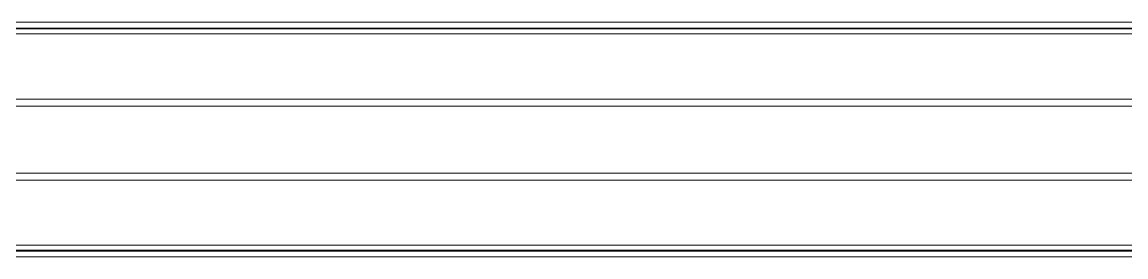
# Model space of a CAD drawing. Header units: centimetres. Extents: x -13617 to -9515, y -261 to 6553.
# Drawn here: x -11331.9 to -11277.1, y 2203.8 to 2215.4 of the extents above; entities that cross this region are included whole.
import ezdxf

# ---------------------------------------------------------------- set-up
doc = ezdxf.new("R2010")
doc.units = ezdxf.units.CM
doc.linetypes.add('_Overhead', pattern=[0.47625, 0.3175, -0.15875])
doc.layers.add('S-BEAM', color=7, linetype='Continuous', lineweight=9)

# ---------------------------------------------------------------- blocks, each defined once
blk = doc.blocks.new('Costanera Perfil Z - Parametrizado - h_22cm-V91-Planta patio maniobras')
at = {"layer": 'S-BEAM', "color": 254, "true_color": 0xcccccc}
for p, q in [((-5.84, -4427.091), (-5.84, -4806.687)), ((-5.545, -4427.091), (-5.545, -4806.687)), ((-5.502, -4806.687), (-5.502, -4427.091)), ((-5.258, -4427.091), (-5.258, -4806.687)), ((-2.014, -4427.091), (-2.014, -4806.687)), ((-1.666, -4427.091), (-1.666, -4806.687)), ((1.666, -4427.091), (1.666, -4806.687)), ((2.014, -4427.091), (2.014, -4806.687)), ((5.258, -4427.091), (5.258, -4806.687)), ((5.502, -4427.091), (5.502, -4806.687)), ((5.545, -4427.091), (5.545, -4806.687)), ((5.84, -4427.091), (5.84, -4806.687))]:
    blk.add_line(p, q, dxfattribs=at)
blk = doc.blocks.new('PQ_RVR_EST-01_ZZ_ZZ_MO_T_A_rvt-1-Planta patio maniobras')
at = {"layer": 'S-BEAM', "color": 254, "linetype": '_Overhead', "lineweight": 9, "true_color": 0xd4d4d4, "rotation": 269.9999999999998}
blk.add_blockref('Costanera Perfil Z - Parametrizado - h_22cm-V91-Planta patio maniobras', (-6548.436, 2209.601), dxfattribs=at)

msp = doc.modelspace()

# ---------------------------------------------------------------- block references
at = {"lineweight": 5}
msp.add_blockref('PQ_RVR_EST-01_ZZ_ZZ_MO_T_A_rvt-1-Planta patio maniobras', (0, 0), dxfattribs=at)

doc.saveas('drawing.dxf')
